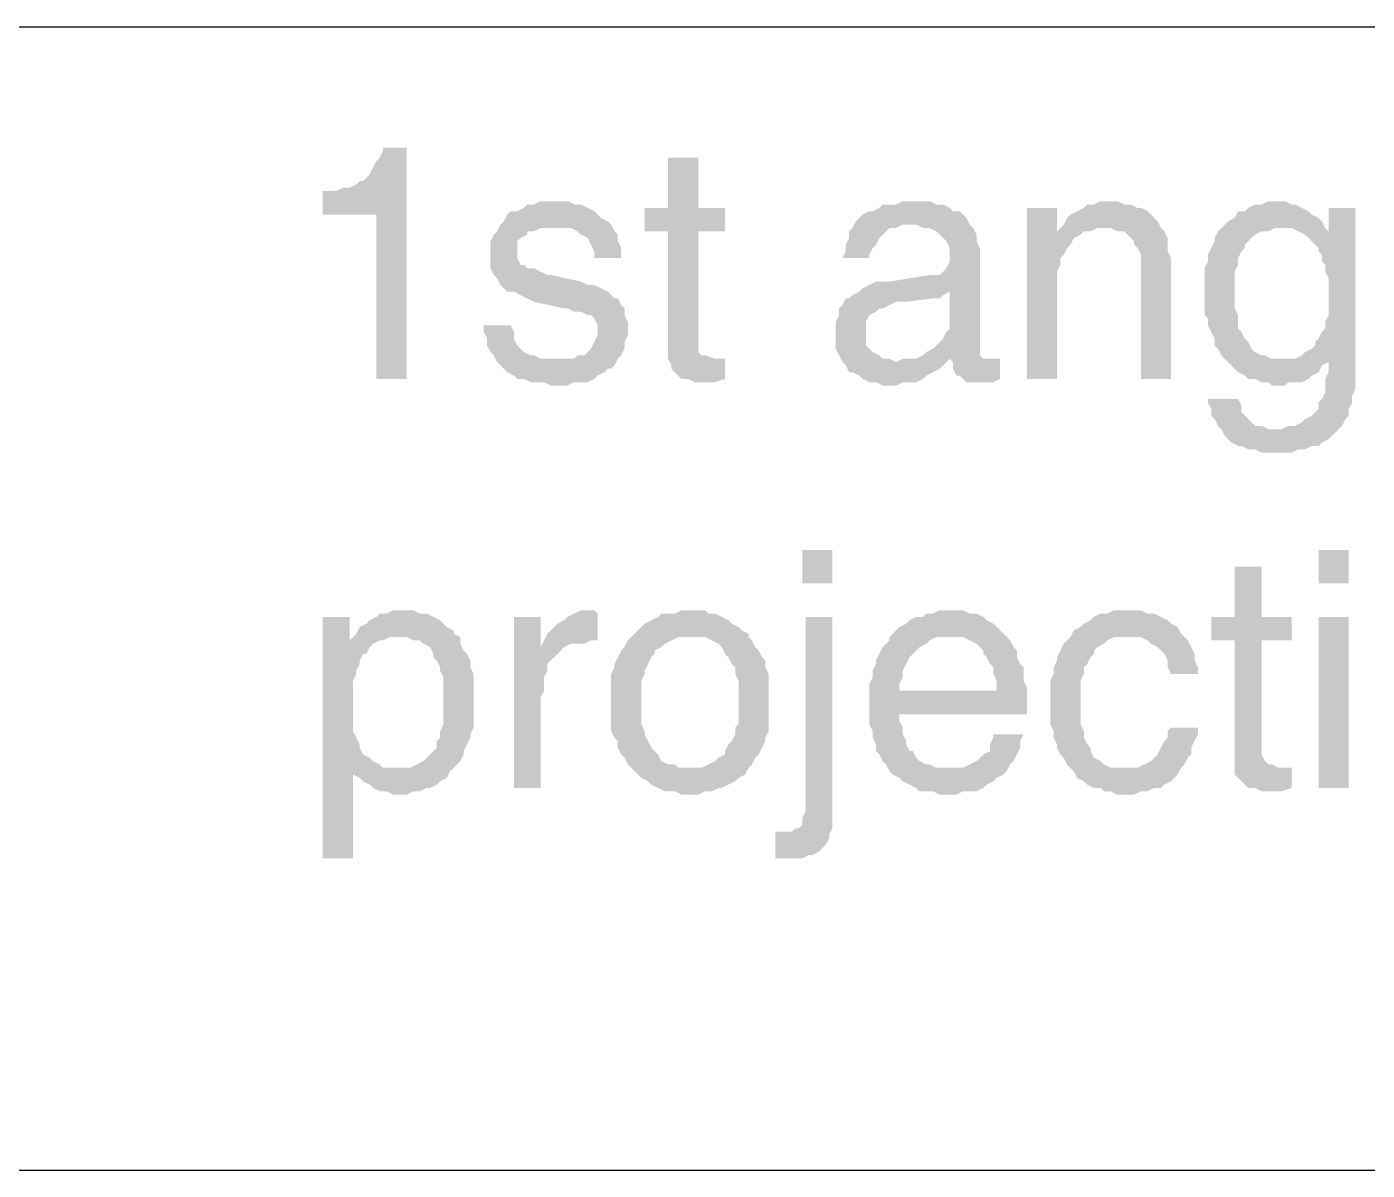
# Model space of a CAD drawing. Header units: millimetres. Extents: x 7018 to 13530, y 4187 to 5692.
# Drawn here: x 9683.9 to 9701.94, y 4544.57 to 4559.96 of the extents above; entities that cross this region are included whole.
import ezdxf

# ---------------------------------------------------------------- set-up
doc = ezdxf.new("R2010")
doc.units = ezdxf.units.MM

msp = doc.modelspace()

# ---------------------------------------------------------------- hatches: boundary and pattern name
at = {"transparency": 33554559}
for points in [[(9689.014, 4558.332), (9688.698, 4558.332), (9688.698, 4558.287), (9688.653, 4558.197), (9688.608, 4558.152), (9688.562, 4558.061), (9688.517, 4557.971), (9688.472, 4557.926), (9688.427, 4557.881), (9688.382, 4557.881), (9688.337, 4557.836), (9688.246, 4557.791), (9688.156, 4557.791), (9688.066, 4557.746), (9687.885, 4557.746), (9687.885, 4557.43), (9688.608, 4557.43), (9688.608, 4555.218), (9689.014, 4555.218)], [(9692.94, 4558.197), (9692.534, 4558.197), (9692.534, 4557.52), (9692.218, 4557.52), (9692.218, 4557.204), (9692.534, 4557.204), (9692.534, 4555.489), (9692.579, 4555.399), (9692.579, 4555.354), (9692.624, 4555.308), (9692.669, 4555.263), (9692.715, 4555.218), (9692.805, 4555.218), (9692.895, 4555.173), (9693.166, 4555.173), (9693.301, 4555.218), (9693.301, 4555.489), (9693.166, 4555.489), (9693.03, 4555.534), (9692.985, 4555.534), (9692.94, 4555.579), (9692.94, 4557.204), (9693.301, 4557.204), (9693.301, 4557.52), (9692.94, 4557.52)], [(9691, 4557.61), (9690.819, 4557.61), (9690.729, 4557.565), (9690.638, 4557.565), (9690.593, 4557.52), (9690.503, 4557.475), (9690.413, 4557.475), (9690.368, 4557.43), (9690.323, 4557.339), (9690.277, 4557.294), (9690.232, 4557.204), (9690.187, 4557.159), (9690.142, 4557.069), (9690.142, 4556.707), (9690.187, 4556.617), (9690.232, 4556.572), (9690.277, 4556.482), (9690.323, 4556.437), (9690.368, 4556.392), (9690.458, 4556.392), (9690.548, 4556.346), (9690.638, 4556.301), (9690.729, 4556.256), (9691.135, 4556.166), (9691.18, 4556.166), (9691.27, 4556.121), (9691.361, 4556.121), (9691.451, 4556.076), (9691.496, 4556.076), (9691.541, 4556.031), (9691.586, 4555.94), (9691.586, 4555.805), (9691.541, 4555.715), (9691.496, 4555.624), (9691.451, 4555.579), (9691.406, 4555.534), (9691.315, 4555.534), (9691.27, 4555.489), (9691.045, 4555.489), (9690.232, 4555.444), (9690.277, 4555.399), (9690.323, 4555.354), (9690.368, 4555.308), (9690.458, 4555.263), (9690.503, 4555.218), (9690.593, 4555.218), (9690.684, 4555.173), (9690.864, 4555.173), (9690.954, 4555.128), (9691.18, 4555.128), (9691.27, 4555.173), (9691.451, 4555.173), (9691.541, 4555.218), (9691.586, 4555.263), (9691.676, 4555.308), (9691.722, 4555.354), (9691.767, 4555.354), (9691.812, 4555.399), (9691.857, 4555.489), (9691.902, 4555.534), (9691.947, 4555.624), (9691.947, 4555.715), (9691.992, 4555.805), (9691.992, 4555.895), (9691.992, 4555.985), (9691.947, 4556.076), (9691.947, 4556.166), (9691.902, 4556.211), (9691.857, 4556.301), (9691.812, 4556.301), (9691.767, 4556.346), (9691.722, 4556.392), (9691.631, 4556.437), (9691.541, 4556.482), (9691.451, 4556.482), (9691.361, 4556.527), (9690.954, 4556.617), (9690.909, 4556.617), (9690.819, 4556.662), (9690.729, 4556.707), (9690.638, 4556.707), (9690.593, 4556.753), (9690.548, 4556.753), (9690.503, 4556.843), (9690.503, 4557.069), (9690.548, 4557.114), (9690.638, 4557.159), (9690.638, 4557.204), (9690.729, 4557.204), (9690.819, 4557.249), (9691, 4557.249), (9691.767, 4557.294), (9691.722, 4557.339), (9691.631, 4557.384), (9691.586, 4557.43), (9691.541, 4557.475), (9691.451, 4557.52), (9691.361, 4557.565), (9691.27, 4557.565), (9691.18, 4557.61), (9691.09, 4557.61)], [(9695.874, 4557.61), (9695.693, 4557.61), (9695.603, 4557.565), (9695.422, 4557.565), (9695.377, 4557.52), (9695.287, 4557.475), (9695.242, 4557.475), (9695.152, 4557.43), (9695.107, 4557.384), (9695.061, 4557.339), (9695.016, 4557.249), (9694.971, 4557.204), (9694.971, 4557.114), (9694.926, 4557.023), (9694.926, 4556.933), (9694.881, 4556.843), (9695.242, 4556.843), (9695.242, 4556.888), (9695.287, 4556.978), (9695.332, 4557.023), (9695.377, 4557.114), (9695.422, 4557.159), (9695.468, 4557.204), (9695.513, 4557.249), (9695.603, 4557.249), (9695.693, 4557.294), (9696.596, 4557.294), (9696.551, 4557.384), (9696.506, 4557.43), (9696.461, 4557.475), (9696.37, 4557.475), (9696.325, 4557.52), (9696.235, 4557.565), (9696.145, 4557.565), (9696.054, 4557.61), (9695.964, 4557.61)], [(9698.491, 4557.61), (9698.356, 4557.61), (9698.266, 4557.565), (9698.176, 4557.565), (9698.13, 4557.52), (9698.04, 4557.475), (9697.95, 4557.43), (9697.905, 4557.384), (9697.86, 4557.294), (9697.769, 4557.204), (9698.085, 4557.159), (9698.13, 4557.204), (9698.221, 4557.204), (9698.311, 4557.249), (9699.168, 4557.249), (9699.123, 4557.339), (9699.078, 4557.384), (9699.033, 4557.43), (9698.988, 4557.475), (9698.898, 4557.52), (9698.853, 4557.52), (9698.762, 4557.565), (9698.672, 4557.565), (9698.582, 4557.61)], [(9700.748, 4557.61), (9700.613, 4557.61), (9700.522, 4557.565), (9700.432, 4557.565), (9700.342, 4557.52), (9700.297, 4557.475), (9700.206, 4557.475), (9700.161, 4557.384), (9700.071, 4557.339), (9700.026, 4557.294), (9699.981, 4557.249), (9700.929, 4557.249), (9701.019, 4557.204), (9701.109, 4557.159), (9701.425, 4557.204), (9701.38, 4557.249), (9701.38, 4557.249), (9701.335, 4557.339), (9701.29, 4557.384), (9701.199, 4557.43), (9701.154, 4557.475), (9701.064, 4557.52), (9700.974, 4557.565), (9700.929, 4557.565), (9700.838, 4557.61)], [(9697.769, 4557.52), (9697.363, 4557.52), (9697.363, 4555.218), (9697.769, 4555.218), (9697.769, 4556.437), (9697.769, 4556.662), (9697.814, 4556.753), (9697.814, 4556.843), (9697.86, 4556.888), (9697.905, 4556.978), (9697.95, 4557.023), (9697.95, 4557.023), (9697.995, 4557.114), (9698.085, 4557.159), (9697.769, 4557.204)], [(9701.786, 4557.52), (9701.425, 4557.52), (9701.425, 4557.204), (9701.109, 4557.159), (9701.154, 4557.114), (9701.199, 4557.069), (9701.29, 4556.978), (9701.29, 4556.933), (9701.335, 4556.888), (9701.335, 4556.798), (9701.38, 4556.753), (9701.38, 4556.662), (9701.425, 4556.572), (9701.425, 4556.076), (9701.38, 4555.985), (9701.38, 4555.895), (9701.335, 4555.85), (9701.29, 4555.76), (9701.245, 4555.715), (9701.245, 4555.669), (9701.199, 4555.624), (9701.109, 4555.579), (9701.064, 4555.534), (9700.974, 4555.489), (9700.793, 4555.489), (9701.425, 4555.444), (9701.425, 4555.308), (9701.38, 4555.218), (9701.38, 4555.038), (9701.335, 4554.947), (9701.29, 4554.902), (9701.29, 4554.812), (9701.245, 4554.767), (9701.199, 4554.722), (9701.109, 4554.677), (9701.064, 4554.631), (9700.974, 4554.586), (9700.883, 4554.586), (9700.793, 4554.541), (9700.703, 4554.541), (9701.56, 4554.541), (9701.606, 4554.586), (9701.651, 4554.677), (9701.696, 4554.722), (9701.696, 4554.812), (9701.741, 4554.902), (9701.741, 4554.992), (9701.786, 4555.083), (9701.786, 4555.354)], [(9691.767, 4557.294), (9691, 4557.249), (9691.225, 4557.249), (9691.315, 4557.204), (9691.361, 4557.159), (9691.361, 4557.159), (9691.451, 4557.114), (9691.496, 4557.023), (9691.541, 4556.933), (9691.541, 4556.843), (9691.902, 4556.843), (9691.902, 4556.978), (9691.857, 4557.069), (9691.857, 4557.159), (9691.812, 4557.204)], [(9696.596, 4557.294), (9695.784, 4557.294), (9695.874, 4557.294), (9695.964, 4557.249), (9696.054, 4557.249), (9696.145, 4557.204), (9696.19, 4557.159), (9696.235, 4557.114), (9696.28, 4557.069), (9696.325, 4556.978), (9696.325, 4556.798), (9696.28, 4556.707), (9696.235, 4556.662), (9696.19, 4556.617), (9696.054, 4556.617), (9695.513, 4556.527), (9695.332, 4556.527), (9695.242, 4556.482), (9695.152, 4556.437), (9695.107, 4556.392), (9696.325, 4556.392), (9696.325, 4555.985), (9696.325, 4555.895), (9696.28, 4555.85), (9696.235, 4555.76), (9696.19, 4555.715), (9696.099, 4555.624), (9696.099, 4555.624), (9696.009, 4555.579), (9695.964, 4555.534), (9695.874, 4555.489), (9695.693, 4555.489), (9695.603, 4555.444), (9694.881, 4555.444), (9694.926, 4555.399), (9694.971, 4555.308), (9695.016, 4555.308), (9695.107, 4555.263), (9695.152, 4555.218), (9695.242, 4555.173), (9695.332, 4555.173), (9695.422, 4555.128), (9695.603, 4555.128), (9695.693, 4555.173), (9695.874, 4555.173), (9695.964, 4555.218), (9696.009, 4555.263), (9696.099, 4555.308), (9696.19, 4555.354), (9696.235, 4555.399), (9696.28, 4555.444), (9696.325, 4555.489), (9696.776, 4555.489), (9696.731, 4555.534), (9696.731, 4556.978), (9696.686, 4557.069), (9696.686, 4557.159), (9696.641, 4557.249)], [(9699.168, 4557.249), (9698.401, 4557.249), (9698.491, 4557.249), (9698.582, 4557.204), (9698.672, 4557.204), (9698.717, 4557.159), (9698.762, 4557.114), (9698.807, 4557.069), (9698.807, 4557.023), (9698.853, 4556.978), (9698.898, 4556.888), (9698.898, 4555.218), (9699.304, 4555.218), (9699.304, 4556.843), (9699.259, 4556.933), (9699.259, 4557.114), (9699.214, 4557.204)], [(9699.981, 4557.249), (9699.936, 4557.204), (9699.891, 4557.114), (9699.891, 4557.069), (9699.845, 4556.978), (9699.8, 4556.888), (9699.8, 4556.798), (9699.755, 4556.707), (9699.755, 4556.076), (9699.8, 4556.031), (9699.8, 4555.94), (9699.845, 4555.85), (9699.891, 4555.76), (9699.891, 4555.669), (9699.936, 4555.624), (9699.981, 4555.534), (9700.026, 4555.489), (9700.071, 4555.444), (9700.161, 4555.354), (9700.206, 4555.308), (9700.297, 4555.263), (9700.342, 4555.218), (9700.432, 4555.218), (9700.522, 4555.173), (9700.613, 4555.173), (9700.658, 4555.128), (9700.838, 4555.128), (9700.883, 4555.173), (9701.064, 4555.173), (9701.154, 4555.218), (9701.199, 4555.263), (9701.29, 4555.308), (9701.335, 4555.399), (9701.425, 4555.444), (9701.425, 4555.444), (9700.793, 4555.489), (9700.658, 4555.489), (9700.568, 4555.534), (9700.522, 4555.534), (9700.432, 4555.579), (9700.387, 4555.624), (9700.342, 4555.715), (9700.297, 4555.76), (9700.252, 4555.85), (9700.206, 4555.895), (9700.206, 4556.076), (9700.161, 4556.166), (9700.161, 4556.662), (9700.206, 4556.753), (9700.206, 4556.843), (9700.252, 4556.933), (9700.297, 4556.978), (9700.297, 4557.023), (9700.342, 4557.069), (9700.387, 4557.114), (9700.432, 4557.159), (9700.522, 4557.204), (9700.613, 4557.204), (9700.703, 4557.249), (9700.793, 4557.249)], [(9695.107, 4556.392), (9695.016, 4556.346), (9694.971, 4556.301), (9694.926, 4556.301), (9694.881, 4556.211), (9694.836, 4556.166), (9694.836, 4556.076), (9694.791, 4555.985), (9694.791, 4555.805), (9694.791, 4555.624), (9694.836, 4555.534), (9694.881, 4555.444), (9695.603, 4555.444), (9695.513, 4555.489), (9695.422, 4555.489), (9695.377, 4555.534), (9695.287, 4555.579), (9695.242, 4555.624), (9695.197, 4555.669), (9695.197, 4555.985), (9695.242, 4556.076), (9695.332, 4556.121), (9695.377, 4556.166), (9695.422, 4556.166), (9695.513, 4556.211), (9695.603, 4556.256), (9695.738, 4556.256), (9696.099, 4556.301), (9696.19, 4556.301), (9696.235, 4556.346), (9696.325, 4556.392)], [(9690.413, 4555.94), (9690.052, 4555.94), (9690.052, 4555.85), (9690.097, 4555.76), (9690.097, 4555.669), (9690.142, 4555.579), (9690.187, 4555.534), (9690.232, 4555.444), (9691.045, 4555.489), (9690.819, 4555.489), (9690.729, 4555.534), (9690.684, 4555.534), (9690.593, 4555.579), (9690.548, 4555.624), (9690.503, 4555.669), (9690.458, 4555.76), (9690.458, 4555.85)], [(9696.776, 4555.489), (9696.325, 4555.489), (9696.37, 4555.444), (9696.867, 4555.489), (9696.822, 4555.489)], [(9697.002, 4555.489), (9696.867, 4555.489), (9696.37, 4555.444), (9696.37, 4555.354), (9696.415, 4555.263), (9696.461, 4555.263), (9696.506, 4555.218), (9696.551, 4555.173), (9696.912, 4555.173), (9697.002, 4555.218)], [(9700.206, 4554.947), (9699.8, 4554.947), (9699.8, 4554.902), (9699.845, 4554.812), (9699.845, 4554.722), (9699.891, 4554.677), (9699.936, 4554.586), (9699.981, 4554.541), (9700.026, 4554.451), (9700.071, 4554.406), (9700.116, 4554.361), (9700.206, 4554.315), (9700.252, 4554.315), (9700.342, 4554.27), (9700.432, 4554.27), (9700.522, 4554.225), (9700.929, 4554.225), (9701.019, 4554.27), (9701.109, 4554.27), (9701.199, 4554.315), (9701.29, 4554.315), (9701.335, 4554.361), (9701.425, 4554.406), (9701.47, 4554.451), (9701.515, 4554.496), (9701.56, 4554.541), (9700.613, 4554.541), (9700.522, 4554.586), (9700.432, 4554.586), (9700.387, 4554.631), (9700.342, 4554.677), (9700.252, 4554.767), (9700.252, 4554.857)], [(9694.745, 4552.465), (9694.745, 4552.916), (9694.339, 4552.916), (9694.339, 4552.465)], [(9701.696, 4552.465), (9701.696, 4552.916), (9701.29, 4552.916), (9701.29, 4552.465)], [(9700.522, 4552.691), (9700.161, 4552.691), (9700.161, 4552.014), (9699.845, 4552.014), (9699.845, 4551.698), (9700.161, 4551.698), (9700.161, 4549.893), (9700.206, 4549.847), (9700.252, 4549.802), (9700.297, 4549.757), (9700.342, 4549.712), (9700.432, 4549.712), (9700.522, 4549.667), (9700.793, 4549.667), (9700.929, 4549.712), (9700.929, 4549.983), (9700.748, 4549.983), (9700.658, 4550.028), (9700.613, 4550.028), (9700.568, 4550.073), (9700.522, 4550.163), (9700.522, 4551.698), (9700.929, 4551.698), (9700.929, 4552.014), (9700.522, 4552.014)], [(9688.246, 4552.014), (9687.885, 4552.014), (9687.885, 4548.764), (9688.292, 4548.764), (9688.292, 4549.938), (9688.878, 4549.983), (9688.698, 4549.983), (9688.653, 4550.028), (9688.562, 4550.073), (9688.517, 4550.118), (9688.427, 4550.163), (9688.382, 4550.254), (9688.382, 4550.299), (9688.337, 4550.389), (9688.292, 4550.479), (9688.292, 4551.156), (9688.337, 4551.246), (9688.337, 4551.292), (9688.382, 4551.382), (9688.382, 4551.427), (9688.427, 4551.517), (9688.472, 4551.517), (9688.517, 4551.608), (9688.562, 4551.653), (9688.653, 4551.698), (9688.246, 4551.698)], [(9688.923, 4552.104), (9688.833, 4552.104), (9688.743, 4552.059), (9688.653, 4552.059), (9688.608, 4552.014), (9688.517, 4551.969), (9688.472, 4551.923), (9688.382, 4551.878), (9688.337, 4551.788), (9688.292, 4551.743), (9688.246, 4551.698), (9688.698, 4551.698), (9688.788, 4551.743), (9688.878, 4551.743), (9689.646, 4551.788), (9689.646, 4551.833), (9689.555, 4551.878), (9689.51, 4551.923), (9689.465, 4551.969), (9689.375, 4552.014), (9689.284, 4552.059), (9689.194, 4552.059), (9689.104, 4552.104), (9689.014, 4552.104)], [(9690.819, 4552.014), (9690.458, 4552.014), (9690.458, 4549.712), (9690.819, 4549.712), (9690.819, 4550.931), (9690.864, 4551.021), (9690.864, 4551.201), (9690.909, 4551.292), (9690.909, 4551.382), (9690.954, 4551.427), (9691, 4551.472), (9691.045, 4551.517), (9691.09, 4551.562), (9691.135, 4551.608), (9690.819, 4551.608)], [(9691.451, 4552.104), (9691.361, 4552.104), (9691.27, 4552.059), (9691.18, 4552.014), (9691.135, 4551.969), (9691.045, 4551.923), (9691, 4551.878), (9690.909, 4551.788), (9690.909, 4551.788), (9690.864, 4551.698), (9691.586, 4551.698), (9691.586, 4552.059), (9691.541, 4552.104)], [(9692.805, 4552.104), (9692.715, 4552.104), (9692.624, 4552.059), (9692.444, 4552.059), (9692.399, 4552.014), (9692.308, 4551.969), (9692.218, 4551.923), (9692.173, 4551.878), (9692.128, 4551.833), (9692.038, 4551.743), (9692.038, 4551.743), (9691.992, 4551.698), (9691.947, 4551.608), (9691.902, 4551.562), (9691.857, 4551.472), (9691.812, 4551.382), (9691.812, 4551.337), (9691.767, 4551.246), (9691.767, 4550.479), (9691.812, 4550.389), (9691.857, 4550.344), (9691.857, 4550.254), (9691.902, 4550.163), (9691.947, 4550.118), (9691.992, 4550.028), (9692.038, 4549.983), (9692.805, 4549.983), (9692.669, 4549.983), (9692.624, 4550.028), (9692.534, 4550.028), (9692.444, 4550.073), (9692.399, 4550.163), (9692.353, 4550.208), (9692.308, 4550.254), (9692.263, 4550.344), (9692.218, 4550.434), (9692.218, 4550.479), (9692.173, 4550.57), (9692.173, 4551.156), (9692.218, 4551.246), (9692.218, 4551.292), (9692.263, 4551.382), (9692.308, 4551.472), (9692.353, 4551.517), (9692.353, 4551.562), (9692.444, 4551.608), (9692.489, 4551.653), (9692.579, 4551.698), (9692.669, 4551.743), (9692.805, 4551.743), (9693.617, 4551.788), (9693.527, 4551.833), (9693.482, 4551.878), (9693.392, 4551.923), (9693.346, 4551.969), (9693.256, 4552.014), (9693.166, 4552.059), (9693.076, 4552.059), (9693.03, 4552.104), (9692.94, 4552.104)], [(9694.745, 4552.014), (9694.384, 4552.014), (9694.384, 4549.396), (9694.339, 4549.306), (9694.339, 4549.216), (9694.294, 4549.17), (9694.249, 4549.17), (9694.204, 4549.125), (9693.978, 4549.125), (9693.978, 4548.764), (9694.339, 4548.764), (9694.43, 4548.809), (9694.475, 4548.809), (9694.565, 4548.854), (9694.61, 4548.9), (9694.655, 4548.945), (9694.7, 4549.035), (9694.7, 4549.08), (9694.745, 4549.17), (9694.745, 4549.396)], [(9696.325, 4552.104), (9696.19, 4552.104), (9696.099, 4552.059), (9696.009, 4552.059), (9695.964, 4552.014), (9695.874, 4552.014), (9695.784, 4551.969), (9695.738, 4551.923), (9695.648, 4551.878), (9695.603, 4551.833), (9695.513, 4551.743), (9696.506, 4551.743), (9696.596, 4551.698), (9696.686, 4551.653), (9696.731, 4551.608), (9696.776, 4551.562), (9696.776, 4551.517), (9696.822, 4551.472), (9696.867, 4551.382), (9696.912, 4551.337), (9696.912, 4551.246), (9696.957, 4551.156), (9696.957, 4551.021), (9695.242, 4551.021), (9695.242, 4550.57), (9695.287, 4550.479), (9695.287, 4550.389), (9695.332, 4550.299), (9695.332, 4550.208), (9695.377, 4550.163), (9695.422, 4550.073), (9695.468, 4550.028), (9695.513, 4549.938), (9696.325, 4549.983), (9696.145, 4549.983), (9696.054, 4550.028), (9696.009, 4550.028), (9695.919, 4550.073), (9695.874, 4550.118), (9695.829, 4550.208), (9695.784, 4550.208), (9695.738, 4550.299), (9695.738, 4550.344), (9695.693, 4550.434), (9695.693, 4550.524), (9695.648, 4550.615), (9695.648, 4550.705), (9697.363, 4550.705), (9697.363, 4551.066), (9697.318, 4551.156), (9697.318, 4551.337), (9697.273, 4551.382), (9697.228, 4551.472), (9697.228, 4551.562), (9697.183, 4551.608), (9697.137, 4551.698), (9697.092, 4551.743), (9697.047, 4551.788), (9696.957, 4551.878), (9696.912, 4551.923), (9696.822, 4551.969), (9696.776, 4552.014), (9696.686, 4552.059), (9696.596, 4552.059), (9696.506, 4552.104), (9696.415, 4552.104)], [(9698.717, 4552.104), (9698.537, 4552.104), (9698.446, 4552.059), (9698.356, 4552.059), (9698.266, 4552.014), (9698.221, 4551.969), (9698.13, 4551.923), (9698.085, 4551.878), (9697.995, 4551.833), (9697.95, 4551.743), (9698.898, 4551.743), (9698.988, 4551.698), (9699.033, 4551.653), (9699.123, 4551.608), (9699.168, 4551.562), (9699.214, 4551.517), (9699.259, 4551.427), (9699.259, 4551.337), (9699.304, 4551.246), (9699.665, 4551.246), (9699.665, 4551.337), (9699.62, 4551.427), (9699.62, 4551.517), (9699.575, 4551.608), (9699.529, 4551.698), (9699.484, 4551.743), (9699.439, 4551.788), (9699.394, 4551.878), (9699.394, 4551.878), (9699.304, 4551.923), (9699.259, 4551.969), (9699.168, 4552.014), (9699.078, 4552.059), (9698.988, 4552.059), (9698.898, 4552.104), (9698.807, 4552.104)], [(9701.696, 4549.712), (9701.696, 4552.014), (9701.29, 4552.014), (9701.29, 4549.712)], [(9689.646, 4551.788), (9688.878, 4551.743), (9689.014, 4551.743), (9689.104, 4551.698), (9689.194, 4551.698), (9689.239, 4551.653), (9689.33, 4551.608), (9689.375, 4551.517), (9689.375, 4551.472), (9689.42, 4551.427), (9689.465, 4551.337), (9689.465, 4551.292), (9689.51, 4551.201), (9689.51, 4550.885), (9689.51, 4550.57), (9689.465, 4550.479), (9689.465, 4550.389), (9689.42, 4550.344), (9689.42, 4550.254), (9689.375, 4550.208), (9689.33, 4550.163), (9689.284, 4550.118), (9689.239, 4550.073), (9689.149, 4550.028), (9689.059, 4549.983), (9688.878, 4549.983), (9688.292, 4549.938), (9688.292, 4549.893), (9688.382, 4549.847), (9688.427, 4549.802), (9688.517, 4549.757), (9688.562, 4549.712), (9688.653, 4549.667), (9688.743, 4549.667), (9688.833, 4549.622), (9689.014, 4549.622), (9689.104, 4549.667), (9689.194, 4549.667), (9689.284, 4549.712), (9689.33, 4549.712), (9689.42, 4549.757), (9689.465, 4549.802), (9689.555, 4549.847), (9689.6, 4549.938), (9689.646, 4549.983), (9689.691, 4550.028), (9689.736, 4550.073), (9689.781, 4550.163), (9689.781, 4550.208), (9689.826, 4550.299), (9689.871, 4550.389), (9689.871, 4550.434), (9689.916, 4550.524), (9689.916, 4551.246), (9689.871, 4551.337), (9689.871, 4551.427), (9689.826, 4551.517), (9689.781, 4551.562), (9689.736, 4551.653), (9689.736, 4551.743)], [(9693.617, 4551.788), (9692.805, 4551.743), (9693.03, 4551.743), (9693.121, 4551.698), (9693.211, 4551.653), (9693.256, 4551.608), (9693.301, 4551.517), (9693.346, 4551.472), (9693.392, 4551.382), (9693.437, 4551.337), (9693.437, 4551.246), (9693.482, 4551.156), (9693.482, 4550.57), (9693.437, 4550.524), (9693.437, 4550.434), (9693.392, 4550.344), (9693.346, 4550.299), (9693.301, 4550.208), (9693.301, 4550.163), (9693.211, 4550.118), (9693.166, 4550.073), (9693.076, 4550.028), (9692.985, 4549.983), (9692.038, 4549.983), (9692.128, 4549.893), (9692.173, 4549.847), (9692.263, 4549.802), (9692.308, 4549.757), (9692.399, 4549.712), (9692.489, 4549.667), (9692.624, 4549.667), (9692.715, 4549.622), (9692.94, 4549.622), (9693.03, 4549.667), (9693.121, 4549.667), (9693.211, 4549.712), (9693.256, 4549.712), (9693.346, 4549.757), (9693.437, 4549.802), (9693.482, 4549.847), (9693.572, 4549.893), (9693.617, 4549.983), (9693.617, 4549.983), (9693.662, 4550.028), (9693.707, 4550.118), (9693.753, 4550.163), (9693.798, 4550.254), (9693.843, 4550.344), (9693.843, 4550.389), (9693.888, 4550.479), (9693.888, 4550.885), (9693.888, 4551.246), (9693.843, 4551.337), (9693.843, 4551.427), (9693.798, 4551.472), (9693.753, 4551.562), (9693.707, 4551.608), (9693.662, 4551.698), (9693.617, 4551.743)], [(9690.864, 4551.698), (9690.819, 4551.608), (9691.135, 4551.608), (9691.225, 4551.653), (9691.406, 4551.653), (9691.496, 4551.698)], [(9695.513, 4551.743), (9695.513, 4551.698), (9695.468, 4551.653), (9695.422, 4551.608), (9695.377, 4551.517), (9695.332, 4551.427), (9695.332, 4551.382), (9695.287, 4551.292), (9695.287, 4551.201), (9695.242, 4551.111), (9695.242, 4551.021), (9695.648, 4551.021), (9695.648, 4551.111), (9695.693, 4551.201), (9695.693, 4551.292), (9695.738, 4551.382), (9695.784, 4551.472), (9695.829, 4551.517), (9695.874, 4551.562), (9695.919, 4551.608), (9696.009, 4551.653), (9696.054, 4551.698), (9696.145, 4551.743), (9696.325, 4551.743)], [(9697.95, 4551.743), (9697.905, 4551.698), (9697.86, 4551.653), (9697.814, 4551.562), (9697.769, 4551.472), (9697.769, 4551.427), (9697.724, 4551.337), (9697.724, 4551.246), (9697.679, 4551.156), (9697.679, 4550.57), (9697.724, 4550.479), (9697.724, 4550.389), (9697.769, 4550.299), (9697.769, 4550.254), (9697.814, 4550.163), (9697.86, 4550.118), (9697.905, 4550.028), (9697.95, 4549.983), (9698.717, 4549.983), (9698.491, 4549.983), (9698.401, 4550.028), (9698.356, 4550.073), (9698.266, 4550.118), (9698.221, 4550.208), (9698.221, 4550.254), (9698.176, 4550.299), (9698.13, 4550.389), (9698.13, 4550.479), (9698.085, 4550.57), (9698.085, 4551.156), (9698.13, 4551.246), (9698.13, 4551.337), (9698.176, 4551.382), (9698.221, 4551.472), (9698.266, 4551.517), (9698.266, 4551.562), (9698.311, 4551.608), (9698.401, 4551.653), (9698.446, 4551.698), (9698.537, 4551.743), (9698.717, 4551.743)], [(9699.665, 4550.524), (9699.304, 4550.524), (9699.259, 4550.479), (9699.259, 4550.389), (9699.214, 4550.344), (9699.168, 4550.254), (9699.123, 4550.163), (9699.078, 4550.118), (9699.033, 4550.073), (9698.943, 4550.028), (9698.853, 4549.983), (9697.95, 4549.983), (9697.995, 4549.938), (9698.04, 4549.847), (9698.13, 4549.802), (9698.176, 4549.757), (9698.266, 4549.712), (9698.356, 4549.712), (9698.401, 4549.667), (9698.491, 4549.667), (9698.582, 4549.622), (9698.807, 4549.622), (9698.898, 4549.667), (9698.988, 4549.667), (9699.078, 4549.712), (9699.168, 4549.712), (9699.214, 4549.757), (9699.304, 4549.802), (9699.349, 4549.847), (9699.394, 4549.893), (9699.439, 4549.983), (9699.484, 4550.028), (9699.529, 4550.118), (9699.575, 4550.163), (9699.575, 4550.254), (9699.62, 4550.344), (9699.665, 4550.434)], [(9697.318, 4550.434), (9696.912, 4550.434), (9696.912, 4550.389), (9696.867, 4550.299), (9696.867, 4550.208), (9696.776, 4550.163), (9696.731, 4550.118), (9696.686, 4550.073), (9696.596, 4550.028), (9696.506, 4549.983), (9696.325, 4549.983), (9695.513, 4549.938), (9695.513, 4549.938), (9695.558, 4549.893), (9695.648, 4549.847), (9695.693, 4549.802), (9695.784, 4549.757), (9695.874, 4549.712), (9695.919, 4549.667), (9696.099, 4549.667), (9696.19, 4549.622), (9696.415, 4549.622), (9696.506, 4549.667), (9696.686, 4549.667), (9696.776, 4549.712), (9696.822, 4549.757), (9696.912, 4549.802), (9696.957, 4549.847), (9697.047, 4549.893), (9697.092, 4549.938), (9697.137, 4550.028), (9697.183, 4550.073), (9697.228, 4550.163), (9697.273, 4550.254), (9697.273, 4550.344)]]:
    msp.add_hatch(color=256, dxfattribs=at).paths.add_polyline_path(points)

# ---------------------------------------------------------------- linework, layer by layer
for points in [[(9387.287, 4559.957), (9783.725, 4559.957)], [(9387.287, 4544.567), (9736.357, 4544.567)]]:
    msp.add_lwpolyline(points)

doc.saveas('drawing.dxf')
